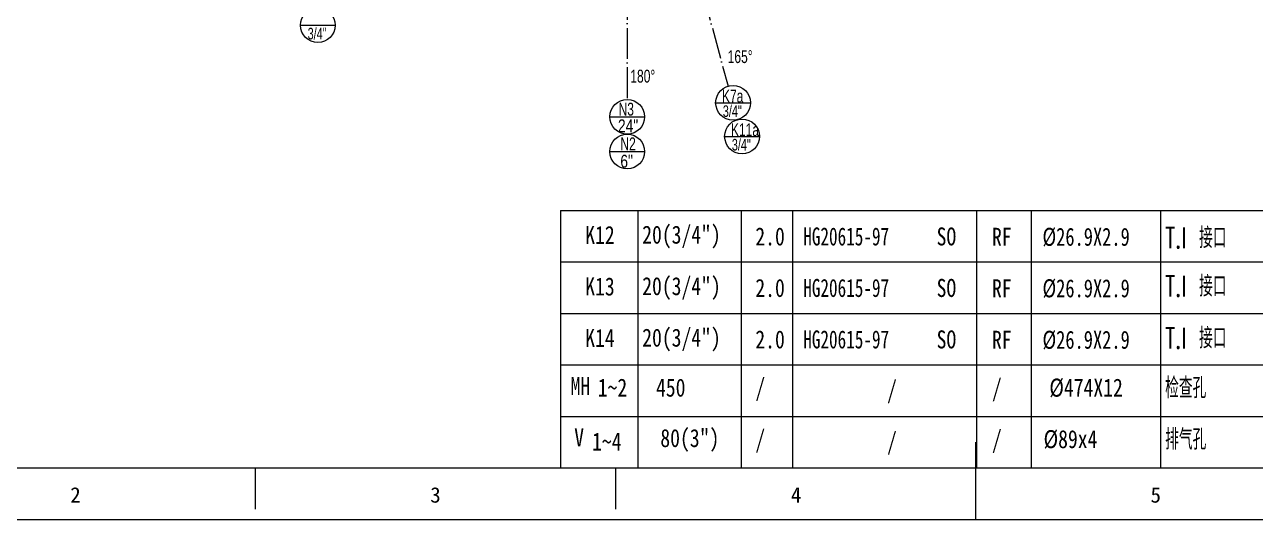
# Model space of a CAD drawing. Header units: millimetres. Extents: x 8160 to 405605, y -30951 to 80400.
# Drawn here: x 29223 to 38775, y -2429 to 1415 of the extents above; entities that cross this region are included whole.
import ezdxf

# ---------------------------------------------------------------- set-up
doc = ezdxf.new("R2010")
doc.units = ezdxf.units.MM
doc.linetypes.add('ACAD_ISO04W100', pattern=[30.5, 24, -3, 0.5, -3])
doc.linetypes.add('CENTER', pattern=[50.8, 31.75, -6.35, 6.35, -6.35])
doc.layers.get('0').update_dxf_attribs({"lineweight": 13})
for name, color, linetype, lineweight in [('CENTER', 1, 'CENTER', 13), ('SEE', 2, 'Continuous', 13), ('table_o', 161, 'Continuous', 13), ('TEXT', 7, 'Continuous', 13)]:
    doc.layers.add(name, color=color, linetype=linetype, lineweight=lineweight)
doc.styles.add('HZ', font='txt.shx', dxfattribs={"width": 0.75, "bigfont": 'tcc_hzdx.shx'})
doc.styles.add('HZDX', font='tcc_simp.shx', dxfattribs={"width": 0.8, "height": 80, "bigfont": 'hzdx.shx'})
doc.styles.add('ROMANS', font='')
doc.styles.add('图签', font='SimSun.ttf', dxfattribs={"height": 3})
doc.styles.get('ROMANS').set_extended_font_data('DFKai-SB')

msp = doc.modelspace()

# ---------------------------------------------------------------- linework, layer by layer
at = {"color": 7}
for p, q in [((34783.1, -29), (34783.1, -2029)), ((35183.1, -29), (35183.1, -2029)), ((36609.5, -29), (36609.5, -2029)), ((37035.8, -29), (37035.8, -2029)), ((38039.4, -29), (38039.4, -2029)), ((36603.1, -1829), (36603.1, -2429)), ((25423.1, -2029), (47783.1, -2029)), ((31013.1, -2029), (31013.1, -2349)), ((33808.1, -2029), (33808.1, -2349)), ((24423.1, -2429), (48183.1, -2429))]:
    msp.add_line(p, q, dxfattribs=at)
at = {"layer": 'CENTER', "color": 7, "linetype": 'ACAD_ISO04W100', "ltscale": 10}
for p, q in [((33900.2, 6878.6), (33900.2, 833.8)), ((34246, 2565.8), (34682.5, 936.8))]:
    msp.add_line(p, q, dxfattribs=at)
at = {"layer": 'SEE', "color": 7}
for p, q in [((31364.1, 1410.3), (31634.1, 1410.3)), ((34586.3, 807.5), (34856.3, 807.5)), ((33765.2, 698.8), (34035.2, 698.8)), ((34656.2, 546.7), (34926.2, 546.7)), ((33765.2, 428.8), (34035.2, 428.8))]:
    msp.add_line(p, q, dxfattribs=at)
for centre in [(31499.1, 1410.3), (34721.3, 807.5), (33900.2, 698.8), (34791.2, 546.7), (33900.2, 428.8)]:
    msp.add_circle(centre, 135, dxfattribs=at)
at = {"layer": 'table_o', "color": 7}
for p, q in [((33383.1, -29), (40583.1, -29)), ((33383.1, -29), (33383.1, -2029)), ((33983.1, -29), (33983.1, -2029)), ((33383.1, -2029), (40583.1, -2029))]:
    msp.add_line(p, q, dxfattribs=at)
at = {"layer": 'TEXT', "color": 7}
for p, q in [((33383.1, -429), (40583.1, -429)), ((33383.1, -829), (40583.1, -829)), ((33383.1, -829), (40583.1, -829)), ((33383.1, -1229), (40583.1, -1229)), ((33383.1, -1629), (40583.1, -1629))]:
    msp.add_line(p, q, dxfattribs=at)

# ---------------------------------------------------------------- texts
at = {"color": 7, "style": '图签'}
for s, p in [('2', (29577.4, -2298.9)), ('3', (32371.1, -2298.9)), ('4', (35170.1, -2298.9)), ('5', (37961.1, -2298.9))]:
    msp.add_text(s, height=120, dxfattribs=at).set_placement(p)
at = {"layer": 'SEE', "color": 7, "style": 'HZDX'}
for s, height, width, p in [('3/4"', 90, 0.7, (31419.8, 1300.5)), ('165%%D', 100, 0.7, (34679.5, 1116.5)), ('180%%D', 100, 0.7, (33923.8, 964.8)), ('K7a', 100, 0.7, (34634.9, 809.5)), ('N3', 100, 0.7, (33832.6, 708.5)), ('3/4"', 90, 0.7, (34642.1, 697.8)), ('24"', 100, 0.8, (33828.2, 578.9)), ('K11a', 100, 0.7, (34704.7, 548.7)), ('N2', 100, 0.7, (33846.8, 439)), ('3/4"', 90, 0.7, (34711.9, 437)), ('6"', 100, 0.8, (33846.8, 304))]:
    msp.add_text(s, height=height, dxfattribs=dict(at, width=width)).set_placement(p)
at = {"layer": 'TEXT', "color": 7}
for s, height, style, width, p in [('K12', 140, 'ROMANS', 0.8, (33574.1, -289.2)), ('20(3/4")', 140, 'ROMANS', 0.8, (34016.3, -286.6)), ('2.0', 140, 'ROMANS', 0.8, (34894.4, -300.6)), ('HG20615-97', 140, 'ROMANS', 0.7, (35266, -300.6)), ('SO', 140, 'ROMANS', 0.8, (36301.2, -300.6)), ('RF', 140, 'ROMANS', 0.8, (36730.8, -303.3)), ('%%C26.9X2.9', 140, 'ROMANS', 0.75, (37122.9, -303.3)), ('T.I 接口', 160, 'HZ', 0.7, (38074.9, -321.1)), ('K13', 140, 'ROMANS', 0.8, (33574.1, -689.2)), ('20(3/4")', 140, 'ROMANS', 0.8, (34016.3, -686.6)), ('2.0', 140, 'ROMANS', 0.8, (34894.4, -700.6)), ('HG20615-97', 140, 'ROMANS', 0.7, (35266, -700.6)), ('SO', 140, 'ROMANS', 0.8, (36301.2, -700.6)), ('RF', 140, 'ROMANS', 0.8, (36730.8, -703.3)), ('%%C26.9X2.9', 140, 'ROMANS', 0.75, (37122.9, -703.3)), ('T.I 接口', 160, 'HZ', 0.7, (38074.9, -697.2)), ('K14', 140, 'ROMANS', 0.8, (33574.1, -1089.2)), ('20(3/4")', 140, 'ROMANS', 0.8, (34016.3, -1086.6)), ('T.I 接口', 160, 'HZ', 0.7, (38074.9, -1100.2)), ('2.0', 140, 'ROMANS', 0.8, (34894.4, -1100.6)), ('HG20615-97', 140, 'ROMANS', 0.7, (35266, -1100.6)), ('SO', 140, 'ROMANS', 0.8, (36301.2, -1100.6)), ('RF', 140, 'ROMANS', 0.8, (36730.8, -1103.3)), ('%%C26.9X2.9', 140, 'ROMANS', 0.75, (37122.9, -1103.3)), ('MH', 140, 'ROMANS', 0.8, (33460.5, -1463.7)), ('1~2', 140, 'ROMANS', 0.8, (33671.2, -1475.1)), ('450', 140, 'ROMANS', 0.8, (34123.4, -1475.1)), ('/', 140, 'ROMANS', 0.8, (34894.4, -1475.1)), ('/', 140, 'ROMANS', 0.8, (36730.8, -1477.8)), ('%%C474X12', 140, 'ROMANS', 0.8, (37176.1, -1475.1)), ('检查孔', 160, 'HZ', 0.7, (38074.9, -1487.3)), ('/', 140, 'ROMANS', 0.8, (35916.4, -1492.8)), ('80(3")', 140, 'ROMANS', 0.8, (34157.2, -1866.8)), ('排气孔', 160, 'HZ', 0.7, (38074.9, -1887.3)), ('V', 140, 'ROMANS', 0.8, (33488.6, -1861.1)), ('1~4', 140, 'ROMANS', 0.8, (33627.2, -1894.8)), ('/', 140, 'ROMANS', 0.8, (34894.4, -1875.1)), ('/', 140, 'ROMANS', 0.8, (35916.4, -1892.8)), ('/', 140, 'ROMANS', 0.8, (36730.8, -1877.8)), ('%%C89x4', 140, 'ROMANS', 0.8, (37131.3, -1875.1))]:
    msp.add_text(s, height=height, dxfattribs=dict(at, style=style, width=width)).set_placement(p)

doc.saveas('drawing.dxf')
